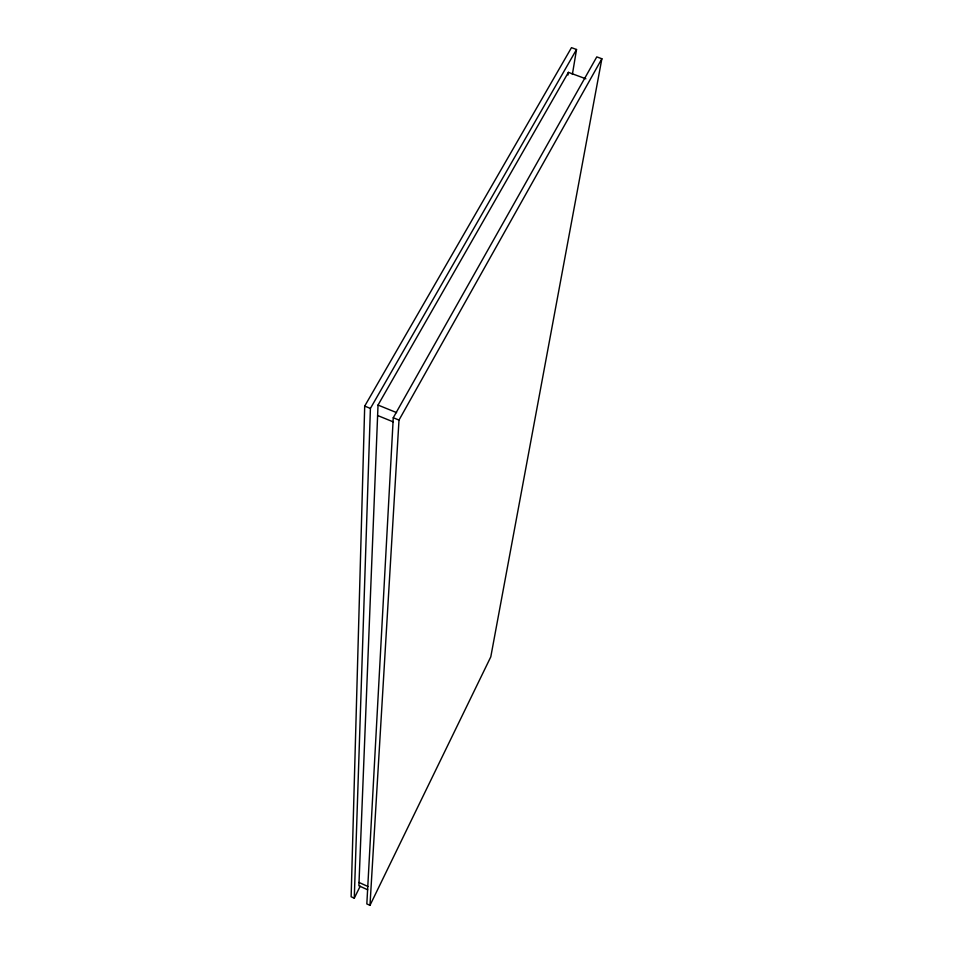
<?xml version="1.0" encoding="UTF-8"?>
<svg xmlns="http://www.w3.org/2000/svg" width="953" height="953" viewBox="0 0 953 953"><rect width="100%" height="100%" fill="white"/><g stroke="black" fill="none" stroke-linecap="round" stroke-linejoin="round"><path stroke-width="1.43" d="M572.372 74.417L576.529 49.496L571.478 47.65L364.701 406.097L351.133 896.761L354.278 898.191L360.174 886.219M354.278 898.191L370.407 408.42L576.529 49.496M585.869 78.789L568.393 72.357L378.031 405.061L358.888 885.79L367.703 889.792M393.267 417.736L366.834 903.92L369.978 905.35L490.795 656.843L601.867 58.752L596.781 56.894L393.267 417.736L398.997 420.07L369.978 905.35M567.964 75.025L568.393 72.357M398.997 420.07L601.867 58.752M378.031 405.061L396.591 412.613M364.701 406.097L370.407 408.42M377.614 415.508L393.363 421.929M359.019 882.454L367.894 886.481"/></g></svg>
